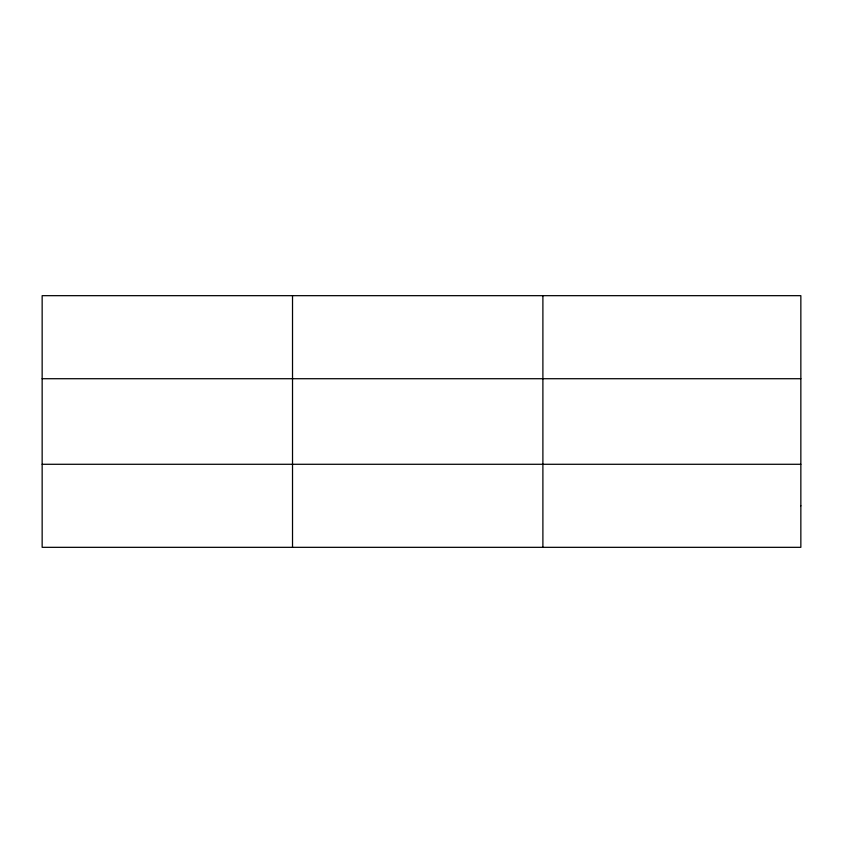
<?xml version="1.0" encoding="UTF-8"?>
<svg xmlns="http://www.w3.org/2000/svg" width="843" height="843" viewBox="0 0 843 843"><rect width="100%" height="100%" fill="white"/><g stroke="black" fill="none" stroke-linecap="round" stroke-linejoin="round"><path stroke-width="1.26" d="M292.521 295.672L292.521 547.328M542.892 295.672L542.892 547.328M42.15 378.718L800.85 378.718M42.15 464.282L800.85 464.282M800.85 505.811L800.85 547.328L42.15 547.328L42.15 295.672L800.85 295.672L800.85 505.811"/></g></svg>
